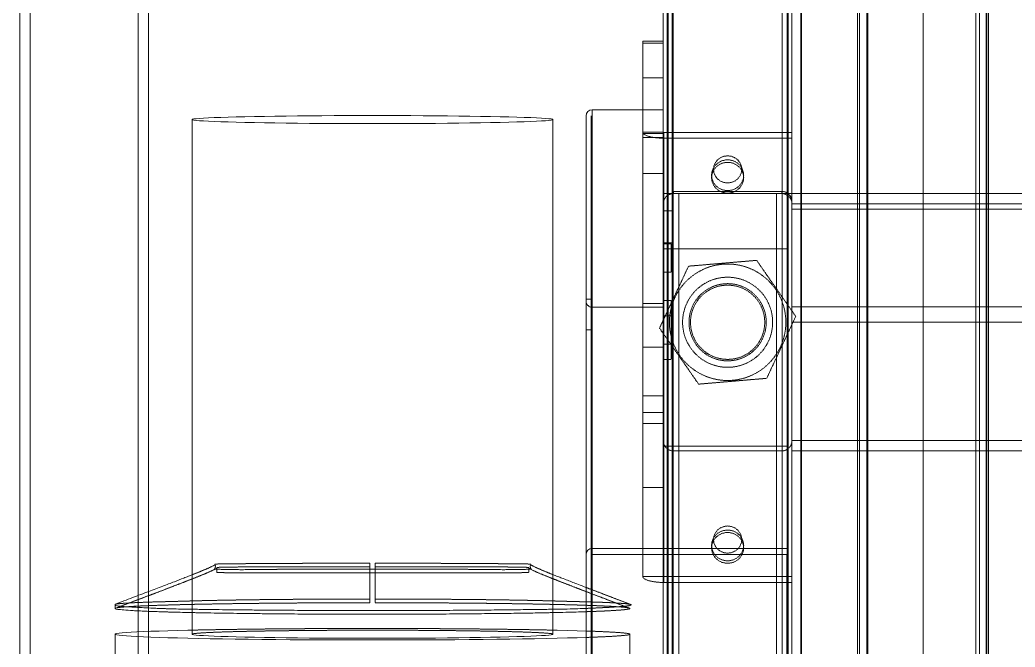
# Model space of a CAD drawing. Header units: millimetres. Extents: x 5343 to 29633, y -275 to 12336.
# Drawn here: x 20138.6 to 20525.3, y 5006.6 to 5250.3 of the extents above; entities that cross this region are included whole.
import ezdxf

# ---------------------------------------------------------------- set-up
doc = ezdxf.new("R2010")
doc.units = ezdxf.units.MM
doc.linetypes.add('HIDDEN', pattern=[0.375, 0.25, -0.125])

msp = doc.modelspace()

# ---------------------------------------------------------------- linework, layer by layer
at = {"linetype": 'HIDDEN', "lineweight": 0}
for p, q in [((20392, 3943.72), (20392, 6339.69)), ((20392.4, 3942.64), (20392.4, 6337.2)), ((20434.8, 3942.64), (20434.8, 6336.55)), ((20390.1, 3291.13), (20390.1, 5974.26)), ((20390.5, 5974.25), (20390.5, 3268.14)), ((20436.7, 5974.25), (20436.7, 3395.52)), ((20436.7, 3268.14), (20436.7, 5974.25)), ((20436.7, 5974.25), (20436.7, 3395.1)), ((20437.1, 5974.32), (20437.1, 3267.96)), ((20142.6, 2442.27), (20142.6, 5894.27)), ((20184.6, 2484.27), (20184.6, 5852.27)), ((20468.1, 5848.27), (20468.1, 2488.27)), ((20510.1, 5848.27), (20510.1, 2488.27)), ((20464.1, 5568.27), (20464.1, 4982.8)), ((20464.81, 5568.27), (20464.81, 2488.27)), ((20467.64, 5568.27), (20467.64, 2488.27)), ((20489.56, 5568.27), (20489.56, 2488.27)), ((20511.48, 5568.27), (20511.48, 2488.27)), ((20514.1, 5568.27), (20514.1, 4982.8)), ((20514.31, 5568.27), (20514.31, 2488.27)), ((20515.01, 5568.27), (20515.01, 2488.27)), ((20380.6, 5227.73), (20388.6, 5227.73)), ((20360.6, 5213.03), (20360.6, 5044.89)), ((20380.6, 5206.64), (20380.6, 5215.33)), ((20380.6, 5206.64), (20380.6, 5034.05)), ((20388.6, 5206.64), (20380.6, 5206.64)), ((20380.6, 5206.64), (20380.76, 5206.18)), ((20388.6, 5206.08), (20380.6, 5206.08)), ((20380.76, 5206.18), (20381.23, 5205.74)), ((20381.23, 5205.74), (20381.98, 5205.34)), ((20381.98, 5205.34), (20383, 5204.99)), ((20383, 5204.99), (20384.25, 5204.7)), ((20438.6, 5206.58), (20388.8, 5206.58)), ((20388.8, 5206.58), (20388.8, 5204.31)), ((20388.6, 5204.58), (20380.6, 5204.58)), ((20384.25, 5204.7), (20385.66, 5204.48)), ((20385.66, 5204.48), (20387.2, 5204.35)), ((20387.2, 5204.35), (20388.8, 5204.31)), ((20388.8, 5204.31), (20388.8, 5031.72)), ((20438.6, 5204.31), (20388.8, 5204.31)), ((20412.18, 5197.29), (20410.85, 5196.76)), ((20413.6, 5197.47), (20412.18, 5197.29)), ((20415.03, 5197.29), (20413.6, 5197.47)), ((20416.35, 5196.76), (20415.03, 5197.29)), ((20408.07, 5192.71), (20408.92, 5193.9)), ((20408.29, 5193.56), (20408.1, 5192.2)), ((20408.84, 5194.83), (20408.29, 5193.56)), ((20409.71, 5195.93), (20408.84, 5194.83)), ((20408.92, 5193.9), (20410.05, 5194.86)), ((20408.92, 5192.93), (20410.05, 5193.89)), ((20410.85, 5196.76), (20409.71, 5195.93)), ((20410.05, 5194.86), (20411.39, 5195.53)), ((20410.05, 5193.89), (20411.39, 5194.56)), ((20411.39, 5195.53), (20412.85, 5195.87)), ((20411.39, 5194.56), (20412.85, 5194.91)), ((20412.85, 5195.87), (20414.36, 5195.87)), ((20412.85, 5194.91), (20414.36, 5194.91)), ((20414.36, 5195.87), (20415.82, 5195.53)), ((20414.36, 5194.91), (20415.82, 5194.56)), ((20415.82, 5195.53), (20417.15, 5194.86)), ((20415.82, 5194.56), (20417.15, 5193.89)), ((20417.49, 5195.93), (20416.35, 5196.76)), ((20417.15, 5194.86), (20418.28, 5193.9)), ((20417.15, 5193.89), (20418.28, 5192.93)), ((20418.37, 5194.83), (20417.49, 5195.93)), ((20418.28, 5193.9), (20419.14, 5192.71)), ((20418.92, 5193.56), (20418.37, 5194.83)), ((20419.1, 5192.2), (20418.92, 5193.56)), ((20388.6, 5190.57), (20380.6, 5190.57)), ((20407.35, 5189.92), (20407.53, 5191.36)), ((20407.35, 5188.96), (20407.53, 5190.39)), ((20407.53, 5188.49), (20407.35, 5189.92)), ((20407.53, 5191.36), (20408.07, 5192.71)), ((20407.53, 5190.39), (20408.07, 5191.74)), ((20408.07, 5191.74), (20408.92, 5192.93)), ((20408.1, 5192.2), (20408.29, 5190.83)), ((20408.29, 5190.83), (20408.84, 5189.56)), ((20408.84, 5189.56), (20409.71, 5188.47)), ((20417.49, 5188.47), (20418.37, 5189.56)), ((20418.28, 5192.93), (20419.14, 5191.74)), ((20418.37, 5189.56), (20418.92, 5190.83)), ((20418.92, 5190.83), (20419.1, 5192.2)), ((20419.14, 5192.71), (20419.67, 5191.36)), ((20419.14, 5191.74), (20419.67, 5190.39)), ((20419.67, 5191.36), (20419.85, 5189.92)), ((20419.67, 5190.39), (20419.85, 5188.96)), ((20419.85, 5189.92), (20419.67, 5188.49)), ((20407.53, 5187.52), (20407.35, 5188.96)), ((20408.07, 5187.14), (20407.53, 5188.49)), ((20408.07, 5186.17), (20407.53, 5187.52)), ((20408.92, 5185.95), (20408.07, 5187.14)), ((20408.92, 5184.99), (20408.07, 5186.17)), ((20410.05, 5184.99), (20408.92, 5185.95)), ((20409.71, 5188.47), (20410.85, 5187.63)), ((20410.85, 5187.63), (20412.18, 5187.1)), ((20412.18, 5187.1), (20413.6, 5186.92)), ((20413.6, 5186.92), (20415.03, 5187.1)), ((20415.03, 5187.1), (20416.35, 5187.63)), ((20416.35, 5187.63), (20417.49, 5188.47)), ((20418.28, 5185.95), (20417.15, 5184.99)), ((20419.14, 5187.14), (20418.28, 5185.95)), ((20419.14, 5186.17), (20418.28, 5184.99)), ((20419.67, 5188.49), (20419.14, 5187.14)), ((20419.67, 5187.52), (20419.14, 5186.17)), ((20419.85, 5188.96), (20419.67, 5187.52)), ((20392.6, 5182.8), (20388.6, 5182.8)), ((20392.6, 5183.66), (20392.6, 5182.8)), ((20434.6, 5183.66), (20392.6, 5183.66)), ((20434.6, 5182.8), (20392.6, 5182.8)), ((20394.6, 2623.88), (20394.6, 5182.8)), ((20410.05, 5184.03), (20408.92, 5184.99)), ((20411.39, 5184.32), (20410.05, 5184.99)), ((20411.39, 5183.36), (20410.05, 5184.03)), ((20412.85, 5183.98), (20411.39, 5184.32)), ((20412.85, 5183.01), (20411.39, 5183.36)), ((20414.36, 5183.98), (20412.85, 5183.98)), ((20414.36, 5183.01), (20412.85, 5183.01)), ((20415.82, 5184.32), (20414.36, 5183.98)), ((20415.82, 5183.36), (20414.36, 5183.01)), ((20417.15, 5184.99), (20415.82, 5184.32)), ((20417.15, 5184.03), (20415.82, 5183.36)), ((20418.28, 5184.99), (20417.15, 5184.03)), ((20432.6, 2623.88), (20432.6, 5182.8)), ((20434.6, 5183.66), (20434.6, 5182.8)), ((20438.6, 5182.8), (20434.6, 5182.8)), ((21383.7, 5182.8), (20442.1, 5182.8)), ((21385.4, 5178.8), (20438.6, 5178.8)), ((21383.7, 5178.8), (20442.1, 5178.8)), ((20392, 5176.13), (20388.6, 5176.13)), ((21385.4, 5176.8), (20438.6, 5176.8)), ((20388.6, 5163.63), (20392, 5163.63)), ((20391.6, 5163.3), (20388.6, 5163.3)), ((20391.6, 5163.3), (20391.6, 5152.3)), ((20388.6, 5161.37), (20437.1, 5161.37)), ((20388.6, 5152.3), (20391.6, 5152.3)), ((20360.6, 5141.8), (20358.6, 5141.8)), ((20388.6, 5140.15), (20380.6, 5140.15)), ((20391.6, 5141.3), (20388.6, 5141.3)), ((20391.6, 5141.3), (20391.6, 5124.3)), ((20388.6, 5138.63), (20361, 5138.63)), ((20361, 5138.63), (20361, 5044.92)), ((21385.4, 5138.8), (20438.6, 5138.8)), ((20391.6, 5135.3), (20388.6, 5135.3)), ((21385.4, 5132.8), (20438.6, 5132.8)), ((20358.6, 5129.8), (20360.6, 5129.8)), ((20388.6, 5124.3), (20391.6, 5124.3)), ((20391.6, 5124.3), (20391.6, 5118.3)), ((20380.6, 5123.15), (20388.6, 5123.15)), ((20388.6, 5118.3), (20391.6, 5118.3)), ((20388.6, 5104.28), (20380.6, 5104.28)), ((20388.6, 5097.78), (20380.6, 5097.78)), ((20388.6, 5093.5), (20380.6, 5093.5)), ((21385.4, 5086.8), (20438.6, 5086.8)), ((21383.7, 5086.8), (20442.1, 5086.8)), ((20388.6, 5084.66), (20437.1, 5084.66)), ((20392.6, 5082.8), (20434.6, 5082.8)), ((21383.7, 5082.8), (20442.1, 5082.8)), ((20380.6, 5068.64), (20388.6, 5068.64)), ((20408.84, 5051.01), (20408.29, 5049.74)), ((20409.71, 5052.1), (20408.84, 5051.01)), ((20408.92, 5050.08), (20410.05, 5051.03)), ((20410.85, 5052.94), (20409.71, 5052.1)), ((20410.05, 5051.03), (20411.39, 5051.7)), ((20410.05, 5050.07), (20411.39, 5050.74)), ((20412.18, 5053.47), (20410.85, 5052.94)), ((20411.39, 5051.7), (20412.85, 5052.05)), ((20411.39, 5050.74), (20412.85, 5051.09)), ((20413.6, 5053.65), (20412.18, 5053.47)), ((20412.85, 5052.05), (20414.36, 5052.05)), ((20412.85, 5051.09), (20414.36, 5051.09)), ((20415.03, 5053.47), (20413.6, 5053.65)), ((20414.36, 5052.05), (20415.82, 5051.7)), ((20414.36, 5051.09), (20415.82, 5050.74)), ((20416.35, 5052.94), (20415.03, 5053.47)), ((20415.82, 5051.7), (20417.15, 5051.03)), ((20415.82, 5050.74), (20417.15, 5050.07)), ((20417.49, 5052.1), (20416.35, 5052.94)), ((20417.15, 5051.03), (20418.28, 5050.08)), ((20418.37, 5051.01), (20417.49, 5052.1)), ((20418.92, 5049.74), (20418.37, 5051.01)), ((20407.35, 5046.1), (20407.53, 5047.54)), ((20407.35, 5045.14), (20407.53, 5046.57)), ((20407.53, 5047.54), (20408.07, 5048.89)), ((20407.53, 5046.57), (20408.07, 5047.92)), ((20408.07, 5048.89), (20408.92, 5050.08)), ((20408.07, 5047.92), (20408.92, 5049.11)), ((20408.29, 5049.74), (20408.1, 5048.37)), ((20408.1, 5048.37), (20408.29, 5047.01)), ((20408.29, 5047.01), (20408.84, 5045.74)), ((20408.92, 5049.11), (20410.05, 5050.07)), ((20417.15, 5050.07), (20418.28, 5049.11)), ((20418.28, 5050.08), (20419.14, 5048.89)), ((20418.28, 5049.11), (20419.14, 5047.92)), ((20418.37, 5045.74), (20418.92, 5047.01)), ((20419.1, 5048.37), (20418.92, 5049.74)), ((20418.92, 5047.01), (20419.1, 5048.37)), ((20419.14, 5048.89), (20419.67, 5047.54)), ((20419.14, 5047.92), (20419.67, 5046.57)), ((20419.67, 5047.54), (20419.85, 5046.1)), ((20419.67, 5046.57), (20419.85, 5045.14)), ((20388.6, 5044.92), (20437.1, 5044.92)), ((20436.6, 5042.62), (20388.6, 5042.62)), ((20407.53, 5044.67), (20407.35, 5046.1)), ((20407.53, 5043.7), (20407.35, 5045.14)), ((20408.07, 5043.32), (20407.53, 5044.67)), ((20408.07, 5042.35), (20407.53, 5043.7)), ((20408.92, 5042.13), (20408.07, 5043.32)), ((20408.84, 5045.74), (20409.71, 5044.64)), ((20409.71, 5044.64), (20410.85, 5043.81)), ((20410.85, 5043.81), (20412.18, 5043.28)), ((20412.18, 5043.28), (20413.6, 5043.1)), ((20413.6, 5043.1), (20415.03, 5043.28)), ((20415.03, 5043.28), (20416.35, 5043.81)), ((20416.35, 5043.81), (20417.49, 5044.64)), ((20417.49, 5044.64), (20418.37, 5045.74)), ((20419.14, 5043.32), (20418.28, 5042.13)), ((20419.67, 5044.67), (20419.14, 5043.32)), ((20419.67, 5043.7), (20419.14, 5042.35)), ((20419.85, 5046.1), (20419.67, 5044.67)), ((20419.85, 5045.14), (20419.67, 5043.7)), ((20436.6, 4970.52), (20436.6, 5042.62)), ((20274.6, 5032.22), (20274.6, 5039.17)), ((20276.6, 5039.17), (20276.61, 5032.22)), ((20408.92, 5041.16), (20408.07, 5042.35)), ((20410.05, 5041.17), (20408.92, 5042.13)), ((20410.05, 5040.2), (20408.92, 5041.16)), ((20411.39, 5040.5), (20410.05, 5041.17)), ((20411.39, 5039.53), (20410.05, 5040.2)), ((20412.85, 5040.15), (20411.39, 5040.5)), ((20412.85, 5039.19), (20411.39, 5039.53)), ((20414.36, 5040.15), (20412.85, 5040.15)), ((20414.36, 5039.19), (20412.85, 5039.19)), ((20415.82, 5040.5), (20414.36, 5040.15)), ((20415.82, 5039.53), (20414.36, 5039.19)), ((20417.15, 5041.17), (20415.82, 5040.5)), ((20417.15, 5040.2), (20415.82, 5039.53)), ((20418.28, 5042.13), (20417.15, 5041.17)), ((20418.28, 5041.16), (20417.15, 5040.2)), ((20419.14, 5042.35), (20418.28, 5041.16)), ((20274.6, 5023.83), (20274.6, 5037.72)), ((20276.6, 5037.72), (20276.6, 5023.83)), ((20205.52, 5034.56), (20205.52, 5020)), ((20274.6, 5025.28), (20274.6, 5032.22)), ((20276.61, 5032.22), (20276.61, 5025.28)), ((20345.69, 5020), (20345.69, 5034.64)), ((20388.6, 5034.05), (20380.6, 5034.05)), ((20380.76, 5033.59), (20380.6, 5034.05)), ((20381.23, 5033.16), (20380.76, 5033.59)), ((20381.98, 5032.75), (20381.23, 5033.16)), ((20383, 5032.4), (20381.98, 5032.75)), ((20384.25, 5032.11), (20383, 5032.4)), ((20385.66, 5031.9), (20384.25, 5032.11)), ((20387.2, 5031.76), (20385.66, 5031.9)), ((20388.8, 5031.72), (20387.2, 5031.76)), ((20388.8, 5033.99), (20438.6, 5033.99)), ((20388.8, 5031.72), (20438.6, 5031.72)), ((20188.6, 5020.5), (20188.6, 5028.2)), ((20184.6, 5020.67), (20184.6, 5026.68)), ((20184.6, 4996.51), (20184.6, 5012.53)), ((20188.6, 4995), (20188.6, 5012.7)), ((20208.1, 5013.25), (20205.52, 5013.19)), ((20205.7, 5011.71), (20205.52, 5011.6)), ((20206.23, 5011.82), (20205.7, 5011.71)), ((20207.12, 5011.93), (20206.23, 5011.82)), ((20208.36, 5012.04), (20207.12, 5011.93)), ((20212.59, 5013.34), (20208.1, 5013.25)), ((20209.94, 5012.15), (20208.36, 5012.04)), ((20211.85, 5012.25), (20209.94, 5012.15)), ((20214.09, 5012.35), (20211.85, 5012.25)), ((20217.3, 5013.42), (20212.59, 5013.34)), ((20216.65, 5012.45), (20214.09, 5012.35)), ((20219.5, 5012.54), (20216.65, 5012.45)), ((20222.22, 5013.49), (20217.3, 5013.42)), ((20222.64, 5012.63), (20219.5, 5012.54)), ((20227.32, 5013.56), (20222.22, 5013.49)), ((20226.05, 5012.71), (20222.64, 5012.63)), ((20229.71, 5012.78), (20226.05, 5012.71)), ((20232.6, 5013.62), (20227.32, 5013.56)), ((20233.6, 5012.85), (20229.71, 5012.78)), ((20238.02, 5013.67), (20232.6, 5013.62)), ((20237.71, 5012.92), (20233.6, 5012.85)), ((20242.02, 5012.97), (20237.71, 5012.92)), ((20243.58, 5013.72), (20238.02, 5013.67)), ((20246.49, 5013.02), (20242.02, 5012.97)), ((20249.24, 5013.76), (20243.58, 5013.72)), ((20251.11, 5013.07), (20246.49, 5013.02)), ((20255, 5013.79), (20249.24, 5013.76)), ((20255.86, 5013.1), (20251.11, 5013.07)), ((20260.84, 5013.81), (20255, 5013.79)), ((20260.71, 5013.13), (20255.86, 5013.1)), ((20265.63, 5013.15), (20260.71, 5013.13)), ((20266.72, 5013.83), (20260.84, 5013.81)), ((20270.6, 5013.16), (20265.63, 5013.15)), ((20272.64, 5013.83), (20266.72, 5013.83)), ((20275.6, 5013.17), (20270.6, 5013.16)), ((20278.57, 5013.83), (20272.64, 5013.83)), ((20280.6, 5013.16), (20275.6, 5013.17)), ((20284.48, 5013.83), (20278.57, 5013.83)), ((20285.58, 5013.15), (20280.6, 5013.16)), ((20290.37, 5013.81), (20284.48, 5013.83)), ((20290.5, 5013.13), (20285.58, 5013.15)), ((20296.2, 5013.79), (20290.37, 5013.81)), ((20295.35, 5013.1), (20290.5, 5013.13)), ((20300.09, 5013.07), (20295.35, 5013.1)), ((20301.96, 5013.76), (20296.2, 5013.79)), ((20304.72, 5013.02), (20300.09, 5013.07)), ((20307.63, 5013.72), (20301.96, 5013.76)), ((20309.19, 5012.97), (20304.72, 5013.02)), ((20313.19, 5013.67), (20307.63, 5013.72)), ((20313.49, 5012.92), (20309.19, 5012.97)), ((20318.61, 5013.62), (20313.19, 5013.67)), ((20317.6, 5012.85), (20313.49, 5012.92)), ((20321.5, 5012.78), (20317.6, 5012.85)), ((20323.88, 5013.56), (20318.61, 5013.62)), ((20325.16, 5012.71), (20321.5, 5012.78)), ((20328.99, 5013.49), (20323.88, 5013.56)), ((20328.57, 5012.63), (20325.16, 5012.71)), ((20331.71, 5012.54), (20328.57, 5012.63)), ((20333.9, 5013.42), (20328.99, 5013.49)), ((20334.56, 5012.45), (20331.71, 5012.54)), ((20338.61, 5013.34), (20333.9, 5013.42)), ((20337.11, 5012.35), (20334.56, 5012.45)), ((20339.35, 5012.25), (20337.11, 5012.35)), ((20343.1, 5013.25), (20338.61, 5013.34)), ((20341.27, 5012.15), (20339.35, 5012.25)), ((20342.85, 5012.04), (20341.27, 5012.15)), ((20344.08, 5011.93), (20342.85, 5012.04)), ((20345.69, 5013.19), (20343.1, 5013.25)), ((20344.97, 5011.82), (20344.08, 5011.93)), ((20345.51, 5011.71), (20344.97, 5011.82)), ((20345.69, 5011.6), (20345.51, 5011.71)), ((20361.71, 5012.74), (20358.6, 5012.85)), ((20364.57, 5012.62), (20361.71, 5012.74)), ((20367.12, 5012.5), (20364.57, 5012.62)), ((20369.34, 5012.38), (20367.12, 5012.5)), ((20371.24, 5012.25), (20369.34, 5012.38)), ((20372.8, 5012.13), (20371.24, 5012.25)), ((20374.03, 5012), (20372.8, 5012.13)), ((20374.9, 5011.86), (20374.03, 5012)), ((20375.43, 5011.73), (20374.9, 5011.86)), ((20375.6, 5011.6), (20375.43, 5011.73)), ((20358.6, 5010.35), (20361.71, 5010.46)), ((20361.71, 5010.46), (20364.57, 5010.58)), ((20364.57, 5010.58), (20367.12, 5010.7)), ((20367.12, 5010.7), (20369.34, 5010.82)), ((20369.34, 5010.82), (20371.24, 5010.95)), ((20371.24, 5010.95), (20372.8, 5011.08)), ((20372.8, 5011.08), (20374.03, 5011.2)), ((20374.03, 5011.2), (20374.9, 5011.34)), ((20374.9, 5011.34), (20375.43, 5011.47)), ((20375.43, 5011.47), (20375.6, 5011.6)), ((20375.6, 5001.6), (20375.6, 5011.6))]:
    msp.add_line(p, q, dxfattribs=at)
at = {"linetype": 'Continuous', "lineweight": 0}
for p, q in [((20442.26, 6295.44), (20442.26, 2052.83)), ((20442.1, 6132.8), (20442.1, 3949.95)), ((20361, 5215.33), (20388.6, 5215.33)), ((20358.6, 5043.3), (20358.6, 5042.62)), ((20358.6, 4971.2), (20358.6, 5042.62)), ((20360.6, 5044.89), (20360.6, 5043.3)), ((20360.6, 4971.2), (20360.6, 5043.3)), ((20361, 5044.92), (20388.6, 5044.92)), ((20361, 4970.52), (20361, 5042.62)), ((20388.6, 5042.62), (20361, 5042.62)), ((20175.6, 5021.6), (20175.88, 5021.72))]:
    msp.add_line(p, q, dxfattribs=at)
at = {"linetype": 'Continuous', "lineweight": 15}
for p, q in [((20388.6, 3268.64), (20388.6, 5974.79)), ((20438.6, 5975.12), (20438.6, 3267.96)), ((20390.5, 5974.25), (20390.5, 3267.72)), ((20436.7, 3267.72), (20436.7, 5974.25)), ((20138.6, 2438.27), (20138.6, 5898.27)), ((20142.6, 2442.27), (20142.6, 5894.27)), ((20184.6, 5026.68), (20184.6, 5852.27)), ((20188.6, 5028.2), (20188.6, 5848.27)), ((20388.6, 5242.05), (20380.6, 5242.05)), ((20380.6, 5241.23), (20380.6, 5242.05)), ((20380.6, 5215.33), (20380.6, 5241.23)), ((20388.6, 5241.23), (20380.6, 5241.23)), ((20229.71, 5212.73), (20226.05, 5212.66)), ((20233.6, 5212.8), (20229.71, 5212.73)), ((20237.71, 5212.87), (20233.6, 5212.8)), ((20242.02, 5212.92), (20237.71, 5212.87)), ((20246.49, 5212.97), (20242.02, 5212.92)), ((20251.11, 5213.02), (20246.49, 5212.97)), ((20255.86, 5213.05), (20251.11, 5213.02)), ((20260.71, 5213.08), (20255.86, 5213.05)), ((20265.63, 5213.1), (20260.71, 5213.08)), ((20270.6, 5213.11), (20265.63, 5213.1)), ((20275.6, 5213.12), (20270.6, 5213.11)), ((20280.6, 5213.11), (20275.6, 5213.12)), ((20285.58, 5213.1), (20280.6, 5213.11)), ((20290.5, 5213.08), (20285.58, 5213.1)), ((20295.35, 5213.05), (20290.5, 5213.08)), ((20300.09, 5213.02), (20295.35, 5213.05)), ((20304.72, 5212.97), (20300.09, 5213.02)), ((20309.19, 5212.92), (20304.72, 5212.97)), ((20313.49, 5212.87), (20309.19, 5212.92)), ((20317.6, 5212.8), (20313.49, 5212.87)), ((20321.5, 5212.73), (20317.6, 5212.8)), ((20325.16, 5212.66), (20321.5, 5212.73)), ((20358.6, 5213.03), (20358.6, 5043.3)), ((20361, 5215.33), (20361, 5044.92)), ((20205.7, 5211.66), (20205.52, 5211.55)), ((20205.52, 5211.55), (20205.52, 5034.56)), ((20205.52, 5211.55), (20205.7, 5211.44)), ((20206.23, 5211.77), (20205.7, 5211.66)), ((20205.7, 5211.44), (20206.23, 5211.33)), ((20207.12, 5211.88), (20206.23, 5211.77)), ((20206.23, 5211.33), (20207.12, 5211.22)), ((20208.36, 5211.99), (20207.12, 5211.88)), ((20207.12, 5211.22), (20208.36, 5211.11)), ((20209.94, 5212.1), (20208.36, 5211.99)), ((20208.36, 5211.11), (20209.94, 5211)), ((20211.85, 5212.2), (20209.94, 5212.1)), ((20209.94, 5211), (20211.85, 5210.9)), ((20214.09, 5212.3), (20211.85, 5212.2)), ((20211.85, 5210.9), (20214.09, 5210.8)), ((20216.65, 5212.4), (20214.09, 5212.3)), ((20214.09, 5210.8), (20216.65, 5210.7)), ((20219.5, 5212.49), (20216.65, 5212.4)), ((20216.65, 5210.7), (20219.5, 5210.61)), ((20222.64, 5212.58), (20219.5, 5212.49)), ((20219.5, 5210.61), (20222.64, 5210.52)), ((20226.05, 5212.66), (20222.64, 5212.58)), ((20222.64, 5210.52), (20226.05, 5210.44)), ((20226.05, 5210.44), (20229.71, 5210.37)), ((20229.71, 5210.37), (20233.6, 5210.3)), ((20233.6, 5210.3), (20237.71, 5210.23)), ((20237.71, 5210.23), (20242.02, 5210.18)), ((20242.02, 5210.18), (20246.49, 5210.13)), ((20246.49, 5210.13), (20251.11, 5210.08)), ((20251.11, 5210.08), (20255.86, 5210.05)), ((20255.86, 5210.05), (20260.71, 5210.02)), ((20260.71, 5210.02), (20265.63, 5210)), ((20265.63, 5210), (20270.6, 5209.99)), ((20270.6, 5209.99), (20275.6, 5209.98)), ((20275.6, 5209.98), (20280.6, 5209.99)), ((20280.6, 5209.99), (20285.58, 5210)), ((20285.58, 5210), (20290.5, 5210.02)), ((20290.5, 5210.02), (20295.35, 5210.05)), ((20295.35, 5210.05), (20300.09, 5210.08)), ((20300.09, 5210.08), (20304.72, 5210.13)), ((20304.72, 5210.13), (20309.19, 5210.18)), ((20309.19, 5210.18), (20313.49, 5210.23)), ((20313.49, 5210.23), (20317.6, 5210.3)), ((20317.6, 5210.3), (20321.5, 5210.37)), ((20321.5, 5210.37), (20325.16, 5210.44)), ((20328.57, 5212.58), (20325.16, 5212.66)), ((20325.16, 5210.44), (20328.57, 5210.52)), ((20331.71, 5212.49), (20328.57, 5212.58)), ((20328.57, 5210.52), (20331.71, 5210.61)), ((20334.56, 5212.4), (20331.71, 5212.49)), ((20331.71, 5210.61), (20334.56, 5210.7)), ((20337.11, 5212.3), (20334.56, 5212.4)), ((20334.56, 5210.7), (20337.11, 5210.8)), ((20339.35, 5212.2), (20337.11, 5212.3)), ((20337.11, 5210.8), (20339.35, 5210.9)), ((20341.27, 5212.1), (20339.35, 5212.2)), ((20339.35, 5210.9), (20341.27, 5211)), ((20342.85, 5211.99), (20341.27, 5212.1)), ((20341.27, 5211), (20342.85, 5211.11)), ((20344.08, 5211.88), (20342.85, 5211.99)), ((20342.85, 5211.11), (20344.08, 5211.22)), ((20344.97, 5211.77), (20344.08, 5211.88)), ((20344.08, 5211.22), (20344.97, 5211.33)), ((20345.51, 5211.66), (20344.97, 5211.77)), ((20344.97, 5211.33), (20345.51, 5211.44)), ((20345.69, 5211.55), (20345.51, 5211.66)), ((20345.51, 5211.44), (20345.69, 5211.55)), ((20345.69, 5034.64), (20345.69, 5211.55)), ((20442.1, 5182.8), (20438.6, 5182.8)), ((20442.1, 5178.8), (20438.6, 5178.8)), ((20442.1, 5086.8), (20438.6, 5086.8)), ((20442.1, 5082.8), (20438.6, 5082.8)), ((20361, 5044.92), (20361, 5042.62)), ((20177.76, 5022.48), (20175.75, 5021.72)), ((20184.6, 5012.53), (20184.6, 5020.67)), ((20188.6, 5012.7), (20188.6, 5020.5)), ((20205.52, 5020), (20205.52, 5011.6)), ((20345.69, 5011.6), (20345.69, 5020)), ((20175.78, 5011.73), (20175.6, 5011.6)), ((20176.3, 5011.86), (20175.78, 5011.73)), ((20177.18, 5012), (20176.3, 5011.86)), ((20178.4, 5012.13), (20177.18, 5012)), ((20179.96, 5012.25), (20178.4, 5012.13)), ((20181.86, 5012.38), (20179.96, 5012.25)), ((20184.09, 5012.5), (20181.86, 5012.38)), ((20186.64, 5012.62), (20184.09, 5012.5)), ((20189.5, 5012.74), (20186.64, 5012.62)), ((20192.66, 5012.85), (20189.5, 5012.74)), ((20196.12, 5012.96), (20192.66, 5012.85)), ((20199.85, 5013.06), (20196.12, 5012.96)), ((20203.85, 5013.16), (20199.85, 5013.06)), ((20205.52, 5013.19), (20203.85, 5013.16)), ((20347.35, 5013.16), (20345.69, 5013.19)), ((20351.35, 5013.06), (20347.35, 5013.16)), ((20355.09, 5012.96), (20351.35, 5013.06)), ((20358.54, 5012.85), (20355.09, 5012.96)), ((20358.6, 5012.85), (20358.54, 5012.85)), ((20175.6, 5011.6), (20175.6, 5001.6)), ((20175.6, 5011.6), (20175.78, 5011.47)), ((20175.78, 5011.47), (20176.3, 5011.34)), ((20176.3, 5011.34), (20177.18, 5011.2)), ((20177.18, 5011.2), (20178.4, 5011.08)), ((20178.4, 5011.08), (20179.96, 5010.95)), ((20179.96, 5010.95), (20181.86, 5010.82)), ((20181.86, 5010.82), (20184.09, 5010.7)), ((20184.09, 5010.7), (20186.64, 5010.58)), ((20186.64, 5010.58), (20189.5, 5010.46)), ((20189.5, 5010.46), (20192.66, 5010.35)), ((20192.66, 5010.35), (20196.12, 5010.24)), ((20196.12, 5010.24), (20199.85, 5010.14)), ((20199.85, 5010.14), (20203.85, 5010.04)), ((20203.85, 5010.04), (20208.1, 5009.95)), ((20205.52, 5011.6), (20205.7, 5011.49)), ((20205.7, 5011.49), (20206.23, 5011.38)), ((20206.23, 5011.38), (20207.12, 5011.27)), ((20207.12, 5011.27), (20208.36, 5011.16)), ((20208.1, 5009.95), (20212.59, 5009.86)), ((20208.36, 5011.16), (20209.94, 5011.05)), ((20209.94, 5011.05), (20211.85, 5010.95)), ((20211.85, 5010.95), (20214.09, 5010.85)), ((20212.59, 5009.86), (20217.3, 5009.78)), ((20214.09, 5010.85), (20216.65, 5010.75)), ((20216.65, 5010.75), (20219.5, 5010.66)), ((20217.3, 5009.78), (20222.22, 5009.71)), ((20219.5, 5010.66), (20222.64, 5010.57)), ((20222.22, 5009.71), (20227.32, 5009.64)), ((20222.64, 5010.57), (20226.05, 5010.49)), ((20226.05, 5010.49), (20229.71, 5010.42)), ((20227.32, 5009.64), (20232.6, 5009.58)), ((20229.71, 5010.42), (20233.6, 5010.35)), ((20232.6, 5009.58), (20238.02, 5009.53)), ((20233.6, 5010.35), (20237.71, 5010.28)), ((20237.71, 5010.28), (20242.02, 5010.23)), ((20238.02, 5009.53), (20243.58, 5009.48)), ((20242.02, 5010.23), (20246.49, 5010.18)), ((20243.58, 5009.48), (20249.24, 5009.44)), ((20246.49, 5010.18), (20251.11, 5010.13)), ((20249.24, 5009.44), (20255, 5009.41)), ((20251.11, 5010.13), (20255.86, 5010.1)), ((20255, 5009.41), (20260.84, 5009.39)), ((20255.86, 5010.1), (20260.71, 5010.07)), ((20260.71, 5010.07), (20265.63, 5010.05)), ((20260.84, 5009.39), (20266.72, 5009.37)), ((20265.63, 5010.05), (20270.6, 5010.04)), ((20266.72, 5009.37), (20272.64, 5009.37)), ((20270.6, 5010.04), (20275.6, 5010.03)), ((20272.64, 5009.37), (20278.57, 5009.37)), ((20275.6, 5010.03), (20280.6, 5010.04)), ((20278.57, 5009.37), (20284.48, 5009.37)), ((20280.6, 5010.04), (20285.58, 5010.05)), ((20284.48, 5009.37), (20290.37, 5009.39)), ((20285.58, 5010.05), (20290.5, 5010.07)), ((20290.37, 5009.39), (20296.2, 5009.41)), ((20290.5, 5010.07), (20295.35, 5010.1)), ((20295.35, 5010.1), (20300.09, 5010.13)), ((20296.2, 5009.41), (20301.96, 5009.44)), ((20300.09, 5010.13), (20304.72, 5010.18)), ((20301.96, 5009.44), (20307.63, 5009.48)), ((20304.72, 5010.18), (20309.19, 5010.23)), ((20307.63, 5009.48), (20313.19, 5009.53)), ((20309.19, 5010.23), (20313.49, 5010.28)), ((20313.19, 5009.53), (20318.61, 5009.58)), ((20313.49, 5010.28), (20317.6, 5010.35)), ((20317.6, 5010.35), (20321.5, 5010.42)), ((20318.61, 5009.58), (20323.88, 5009.64)), ((20321.5, 5010.42), (20325.16, 5010.49)), ((20323.88, 5009.64), (20328.99, 5009.71)), ((20325.16, 5010.49), (20328.57, 5010.57)), ((20328.57, 5010.57), (20331.71, 5010.66)), ((20328.99, 5009.71), (20333.9, 5009.78)), ((20331.71, 5010.66), (20334.56, 5010.75)), ((20333.9, 5009.78), (20338.61, 5009.86)), ((20334.56, 5010.75), (20337.11, 5010.85)), ((20337.11, 5010.85), (20339.35, 5010.95)), ((20338.61, 5009.86), (20343.1, 5009.95)), ((20339.35, 5010.95), (20341.27, 5011.05)), ((20341.27, 5011.05), (20342.85, 5011.16)), ((20342.85, 5011.16), (20344.08, 5011.27)), ((20343.1, 5009.95), (20347.35, 5010.04)), ((20344.08, 5011.27), (20344.97, 5011.38)), ((20344.97, 5011.38), (20345.51, 5011.49)), ((20345.51, 5011.49), (20345.69, 5011.6)), ((20347.35, 5010.04), (20351.35, 5010.14)), ((20351.35, 5010.14), (20355.09, 5010.24)), ((20355.09, 5010.24), (20358.54, 5010.35)), ((20358.54, 5010.35), (20358.6, 5010.35))]:
    msp.add_line(p, q, dxfattribs=at)
at = {"linetype": 'HIDDEN', "lineweight": 0}
for radius in [22.63, 17.5, 15, 14.42]:
    msp.add_circle((20413.6, 5132.8), radius, dxfattribs=at)
at = {"linetype": 'Continuous', "lineweight": 0}
for centre in [(20360.95, 5212.98), (20360.95, 5042.57)]:
    msp.add_arc(centre, 2.35, 88.821, 178.7703, dxfattribs=at)
at = {"linetype": 'HIDDEN', "lineweight": 0}
for centre, radius, start, end in [((20392.6, 5178.8), 4, 90, 180), ((20434.6, 5179.66), 4, 0, 90), ((20434.6, 5178.8), 4, 0, 90), ((20360.95, 5140.98), 2.35, 181.2297, 271.179), ((20392.6, 5086.8), 4, 180, 270), ((20434.6, 5086.8), 4, 270, 0)]:
    msp.add_arc(centre, radius, start, end, dxfattribs=at)
for points, knots in [([(20424.87, 5156.85), (20422.71, 5156.67), (20420.53, 5156.48), (20416.13, 5156.11), (20413.91, 5155.91), (20411.1, 5155.67), (20410.54, 5155.63), (20409.41, 5155.53), (20408.85, 5155.48), (20407.17, 5155.34), (20406.06, 5155.24), (20402.75, 5154.96), (20400.57, 5154.77), (20398.41, 5154.59)], [0, 0, 0, 0, 0.25, 0.25, 0.5, 0.5, 0.5625, 0.5625, 0.625, 0.625, 0.75, 0.75, 1, 1, 1, 1]), ([(20440.06, 5135.07), (20438.82, 5136.85), (20437.57, 5138.64), (20435.05, 5142.26), (20433.77, 5144.09), (20432.16, 5146.41), (20431.83, 5146.87), (20431.19, 5147.8), (20430.86, 5148.26), (20429.9, 5149.64), (20429.26, 5150.55), (20427.36, 5153.28), (20426.11, 5155.07), (20424.87, 5156.85)], [0, 0, 0, 0, 0.25, 0.25, 0.5, 0.5, 0.5625, 0.5625, 0.625, 0.625, 0.75, 0.75, 1, 1, 1, 1]), ([(20387.14, 5130.53), (20387.6, 5131.51), (20388.06, 5132.5), (20389, 5134.5), (20389.47, 5135.5), (20390.88, 5138.51), (20391.82, 5140.53), (20393.25, 5143.58), (20393.73, 5144.6), (20394.69, 5146.64), (20395.16, 5147.66), (20396.57, 5150.67), (20397.5, 5152.64), (20398.41, 5154.59)], [0, 0, 0, 0, 0.125, 0.125, 0.25, 0.25, 0.5, 0.5, 0.625, 0.625, 0.75, 0.75, 1, 1, 1, 1]), ([(20428.8, 5111.02), (20429.26, 5112), (20429.72, 5112.99), (20430.65, 5114.98), (20431.12, 5115.99), (20432.53, 5119), (20433.48, 5121.02), (20434.91, 5124.07), (20435.39, 5125.09), (20436.34, 5127.13), (20436.82, 5128.15), (20438.23, 5131.16), (20439.15, 5133.13), (20440.06, 5135.07)], [0, 0, 0, 0, 0.125, 0.125, 0.25, 0.25, 0.5, 0.5, 0.625, 0.625, 0.75, 0.75, 1, 1, 1, 1]), ([(20387.14, 5130.53), (20388.38, 5128.76), (20389.63, 5126.97), (20392.16, 5123.35), (20393.43, 5121.52), (20395.05, 5119.2), (20395.37, 5118.74), (20396.02, 5117.81), (20396.34, 5117.35), (20397.3, 5115.97), (20397.94, 5115.05), (20399.84, 5112.33), (20401.09, 5110.53), (20402.34, 5108.75)], [0, 0, 0, 0, 0.25, 0.25, 0.5, 0.5, 0.5625, 0.5625, 0.625, 0.625, 0.75, 0.75, 1, 1, 1, 1]), ([(20402.34, 5108.75), (20404.5, 5108.94), (20406.67, 5109.13), (20411.07, 5109.5), (20413.29, 5109.69), (20416.1, 5109.93), (20416.67, 5109.98), (20417.8, 5110.08), (20418.36, 5110.13), (20420.03, 5110.27), (20421.14, 5110.37), (20424.45, 5110.65), (20426.64, 5110.84), (20428.8, 5111.02)], [0, 0, 0, 0, 0.25, 0.25, 0.5, 0.5, 0.5625, 0.5625, 0.625, 0.625, 0.75, 0.75, 1, 1, 1, 1]), ([(20274.6, 5039.17), (20264.24, 5039.16), (20252.72, 5039.16), (20240.02, 5039.12), (20236.5, 5039.1), (20232.98, 5039.08), (20229.48, 5039.05), (20226.56, 5039.01), (20224.41, 5039), (20222.64, 5039.01), (20220.74, 5039.01), (20218.65, 5038.99), (20216.86, 5038.95), (20215.48, 5038.89), (20214.78, 5038.84), (20214.46, 5038.8), (20214.33, 5038.77), (20214.24, 5038.74), (20214.24, 5038.72), (20214.28, 5038.71), (20214.35, 5038.67), (20214.41, 5038.6), (20214.46, 5038.51), (20214.55, 5038.31), (20214.58, 5037.94), (20214.52, 5037.53), (20214.42, 5037.26), (20214.38, 5037.17), (20214.37, 5037.14)], [0, 0, 0, 0, 0.220535, 0.245429, 0.270369, 0.295359, 0.320406, 0.344889, 0.357682, 0.36602, 0.382849, 0.399931, 0.417127, 0.434256, 0.451187, 0.456766, 0.462303, 0.468188, 0.472105, 0.478877, 0.510175, 0.545306, 0.58097, 0.616565, 0.778808, 0.94119, 0.981954, 1, 1, 1, 1]), ([(20337.09, 5037.15), (20337.09, 5037.17), (20337.04, 5037.28), (20336.95, 5037.51), (20336.88, 5037.92), (20336.91, 5038.32), (20337.04, 5038.6), (20337.14, 5038.68), (20337.2, 5038.71), (20337.23, 5038.72), (20337.22, 5038.74), (20337.14, 5038.77), (20337.01, 5038.8), (20336.69, 5038.84), (20335.98, 5038.89), (20334.6, 5038.94), (20332.82, 5038.98), (20330.73, 5039.01), (20328.88, 5039.01), (20327.4, 5039), (20325.85, 5038.98), (20323.64, 5039.04), (20320.83, 5039.06), (20317.88, 5039.08), (20311.31, 5039.12), (20297.56, 5039.16), (20284.78, 5039.16), (20276.6, 5039.17)], [0, 0, 0, 0, 0.012351, 0.074259, 0.184412, 0.380907, 0.462444, 0.501542, 0.51874, 0.525519, 0.52944, 0.535332, 0.540876, 0.546461, 0.563416, 0.580569, 0.597791, 0.614899, 0.631755, 0.638707, 0.646909, 0.66483, 0.685817, 0.706761, 0.727667, 0.825797, 1, 1, 1, 1]), ([(20215.09, 5037.18), (20214.13, 5036.72), (20212.4, 5035.89), (20210.06, 5034.9), (20208.45, 5034.24), (20207.25, 5033.76), (20206.04, 5033.29), (20204.54, 5032.7), (20202.23, 5031.79), (20198.9, 5030.51), (20194.36, 5028.77), (20188.93, 5026.71), (20183.28, 5024.58), (20179.48, 5023.13), (20177.76, 5022.48)], [0, 0, 0, 0, 0.1023133, 0.1842111, 0.2399758, 0.2676365, 0.3000201, 0.3391436, 0.3855606, 0.4759083, 0.5869451, 0.7193293, 0.873424, 1, 1, 1, 1]), ([(20214.45, 5038.53), (20213.51, 5038.08), (20211.8, 5037.26), (20209.47, 5036.28), (20207.88, 5035.63), (20206.68, 5035.15), (20205.96, 5034.86), (20205.53, 5034.7), (20205.52, 5034.69)], [0, 0, 0, 0, 0.338521, 0.610678, 0.796384, 0.888567, 0.996516, 1, 1, 1, 1]), ([(20276.6, 5037.72), (20280.72, 5037.72), (20288.97, 5037.72), (20301.36, 5037.72), (20312.98, 5037.72), (20321.33, 5037.72), (20325.53, 5037.72), (20326.62, 5037.72), (20327.89, 5037.72), (20330.45, 5037.71), (20333.64, 5037.66), (20335.74, 5037.59), (20336.32, 5037.53), (20336.37, 5037.5), (20336.37, 5037.42), (20336.37, 5037.27), (20336.37, 5037.04), (20336.37, 5036.81), (20336.37, 5036.59), (20336.37, 5036.36), (20336.37, 5036.13), (20336.37, 5035.9), (20336.37, 5035.75), (20336.37, 5035.67), (20336.32, 5035.64), (20335.74, 5035.58), (20333.63, 5035.51), (20330.43, 5035.47), (20327.88, 5035.45), (20326.62, 5035.45), (20322.12, 5035.45), (20313.64, 5035.45), (20300.98, 5035.45), (20288.35, 5035.45), (20275.73, 5035.45), (20263.11, 5035.45), (20250.48, 5035.45), (20237.82, 5035.45), (20229.34, 5035.45), (20224.84, 5035.45), (20223.58, 5035.45), (20221.03, 5035.47), (20217.83, 5035.51), (20215.73, 5035.58), (20215.14, 5035.64), (20215.09, 5035.67), (20215.09, 5035.75), (20215.09, 5035.9), (20215.09, 5036.13), (20215.09, 5036.36), (20215.09, 5036.59), (20215.09, 5036.81), (20215.09, 5037.04), (20215.09, 5037.27), (20215.09, 5037.42), (20215.09, 5037.5), (20215.14, 5037.53), (20215.72, 5037.59), (20217.82, 5037.66), (20221.01, 5037.71), (20223.58, 5037.72), (20224.84, 5037.72), (20225.93, 5037.72), (20230.1, 5037.72), (20238.41, 5037.72), (20249.97, 5037.72), (20262.3, 5037.72), (20270.5, 5037.72), (20274.6, 5037.72)], [0, 0, 0, 0, 0.027778, 0.055556, 0.083333, 0.105556, 0.111111, 0.111111, 0.116667, 0.138889, 0.166667, 0.194444, 0.216667, 0.222222, 0.222222, 0.236111, 0.25, 0.263889, 0.277778, 0.291667, 0.305556, 0.319444, 0.333333, 0.333333, 0.338889, 0.361111, 0.388889, 0.416667, 0.438889, 0.444444, 0.444444, 0.458333, 0.472222, 0.486111, 0.5, 0.513889, 0.527778, 0.541667, 0.555556, 0.555556, 0.561111, 0.583333, 0.611111, 0.638889, 0.661111, 0.666667, 0.666667, 0.680556, 0.694444, 0.708333, 0.722222, 0.736111, 0.75, 0.763889, 0.777778, 0.777778, 0.783333, 0.805556, 0.833333, 0.861111, 0.883333, 0.888889, 0.888889, 0.894444, 0.916667, 0.944444, 0.972222, 1, 1, 1, 1]), ([(20228.61, 5036.72), (20230.11, 5036.74), (20233.97, 5036.79), (20240.2, 5036.82), (20247.31, 5036.85), (20254.43, 5036.86), (20261.53, 5036.87), (20268.63, 5036.87), (20282.84, 5036.88), (20297.05, 5036.87), (20311.26, 5036.82), (20317.11, 5036.79), (20320.92, 5036.75), (20322.37, 5036.73), (20322.7, 5036.73)], [0, 0, 0, 0, 0.047722, 0.123032, 0.198765, 0.274375, 0.349895, 0.425354, 0.500784, 0.802801, 0.878534, 0.953844, 0.98933, 1, 1, 1, 1]), ([(20375.46, 5021.72), (20372.77, 5022.75), (20367.8, 5024.65), (20360.99, 5027.25), (20355.44, 5029.38), (20351.46, 5030.92), (20348.77, 5031.96), (20346.84, 5032.71), (20344.86, 5033.49), (20342.36, 5034.49), (20339.42, 5035.71), (20337.42, 5036.67), (20336.37, 5037.18)], [0, 0, 0, 0, 0.181623, 0.335385, 0.461541, 0.560874, 0.613089, 0.656821, 0.715494, 0.794909, 0.891483, 1, 1, 1, 1]), ([(20345.69, 5034.78), (20345.67, 5034.78), (20344.78, 5035.14), (20342.96, 5035.87), (20340.02, 5037.09), (20338.05, 5038.03), (20337.01, 5038.53)], [0, 0, 0, 0, 0.003876, 0.282891, 0.621387, 1, 1, 1, 1]), ([(20376, 5023.12), (20373.31, 5024.15), (20368.34, 5026.05), (20362.53, 5028.27), (20359.44, 5029.45), (20358.6, 5029.78)], [0, 0, 0, 0, 0.462004, 0.853071, 1, 1, 1, 1]), ([(20274.6, 5025.28), (20267.08, 5025.28), (20259.58, 5025.25), (20248.63, 5025.19), (20245.03, 5025.16), (20237.97, 5025.1), (20234.52, 5025.06), (20227.81, 5024.98), (20224.54, 5024.93), (20218.25, 5024.83), (20215.22, 5024.77), (20211.59, 5024.69), (20210.87, 5024.67), (20209.46, 5024.64), (20208.74, 5024.62), (20208, 5024.6), (20207.87, 5024.6), (20207.61, 5024.59), (20207.48, 5024.59), (20207.16, 5024.58), (20206.99, 5024.57), (20206.71, 5024.56), (20206.59, 5024.56), (20206.38, 5024.56), (20206.28, 5024.55), (20205.37, 5024.53), (20204.6, 5024.51), (20202.33, 5024.44), (20200.9, 5024.4), (20198.15, 5024.33), (20196.83, 5024.29), (20195.21, 5024.25), (20194.72, 5024.24), (20194.16, 5024.23), (20193.92, 5024.22), (20193.76, 5024.22), (20193.69, 5024.22), (20193.48, 5024.21), (20193.35, 5024.21), (20193.05, 5024.2), (20192.94, 5024.2), (20192.73, 5024.19), (20192.66, 5024.19), (20192.5, 5024.19), (20192.42, 5024.19), (20191.66, 5024.17), (20190.95, 5024.15), (20188.8, 5024.08), (20187.31, 5024.03), (20185.25, 5023.95), (20184.58, 5023.92), (20183.33, 5023.87), (20182.73, 5023.84), (20181.03, 5023.75), (20180.03, 5023.69), (20177.43, 5023.5), (20176.24, 5023.37), (20175.6, 5023.23)], [0, 0, 0, 0, 0.125, 0.125, 0.1875, 0.1875, 0.25, 0.25, 0.3125, 0.3125, 0.375, 0.375, 0.390625, 0.390625, 0.40625, 0.40625, 0.410156, 0.410156, 0.414062, 0.414062, 0.421875, 0.421875, 0.429687, 0.429687, 0.4375, 0.4375, 0.5, 0.5, 0.625, 0.625, 0.75, 0.75, 0.78125, 0.796875, 0.804688, 0.804688, 0.8125, 0.8125, 0.820313, 0.820313, 0.824219, 0.824219, 0.826172, 0.826172, 0.828125, 0.828125, 0.84375, 0.84375, 0.875, 0.875, 0.890625, 0.890625, 0.90625, 0.90625, 0.9375, 0.9375, 1, 1, 1, 1]), ([(20274.6, 5023.83), (20268.42, 5023.83), (20256.06, 5023.8), (20238.23, 5023.68), (20222.85, 5023.51), (20213.01, 5023.34), (20208.48, 5023.25), (20207.32, 5023.23), (20206, 5023.2), (20203.49, 5023.15), (20200.23, 5023.07), (20197.15, 5022.98), (20195.03, 5022.92), (20193.97, 5022.89), (20190.87, 5022.79), (20185.7, 5022.6), (20179.98, 5022.28), (20177.22, 5022.02), (20176.33, 5021.87), (20176.14, 5021.83)], [0, 0, 0, 0, 0.0277778, 0.0555556, 0.0833333, 0.1055556, 0.1111111, 0.1111111, 0.1166667, 0.1388889, 0.1666667, 0.1944444, 0.2166667, 0.2222222, 0.2222222, 0.2361111, 0.25, 0.2638889, 0.2687012, 0.2687012, 0.2687012, 0.2687012]), ([(20276.6, 5023.83), (20280.1, 5023.83), (20287.09, 5023.82), (20297.44, 5023.78), (20307.54, 5023.72), (20315.65, 5023.65), (20321.9, 5023.58), (20326.45, 5023.52), (20330.85, 5023.46), (20335.1, 5023.39), (20339.14, 5023.32), (20342.12, 5023.27), (20343.95, 5023.23), (20344.74, 5023.21), (20345.31, 5023.2), (20346.2, 5023.18), (20347.41, 5023.15), (20348.93, 5023.12), (20350.4, 5023.08), (20351.83, 5023.04), (20353.23, 5023.01), (20354.6, 5022.97), (20355.97, 5022.93), (20357.01, 5022.9), (20357.87, 5022.87), (20358.96, 5022.83), (20360.58, 5022.78), (20362.56, 5022.7), (20365.2, 5022.59), (20368.18, 5022.45), (20371.42, 5022.25), (20374, 5022.02), (20375.53, 5021.77), (20375.75, 5021.51), (20374.67, 5021.26), (20372.29, 5021.01), (20369.11, 5020.8), (20365.66, 5020.62), (20363.03, 5020.51), (20360.98, 5020.43), (20359.76, 5020.39), (20358.95, 5020.36), (20358.6, 5020.35)], [0, 0, 0, 0, 0.048737, 0.097441, 0.146075, 0.194605, 0.218828, 0.243011, 0.267151, 0.291243, 0.315283, 0.338623, 0.346131, 0.350136, 0.353663, 0.357162, 0.36753, 0.377757, 0.387902, 0.39802, 0.408167, 0.418396, 0.428768, 0.439644, 0.443237, 0.449689, 0.466222, 0.484566, 0.503988, 0.543595, 0.583298, 0.636328, 0.689433, 0.742569, 0.795689, 0.848749, 0.901702, 0.934999, 0.967747, 0.979897, 0.991322, 1, 1, 1, 1]), ([(20276.61, 5025.28), (20280.12, 5025.27), (20287.14, 5025.27), (20297.54, 5025.22), (20307.69, 5025.15), (20315.85, 5025.07), (20322.14, 5025), (20326.72, 5024.93), (20331.17, 5024.86), (20335.46, 5024.78), (20339.55, 5024.69), (20342.57, 5024.62), (20344.43, 5024.57), (20345.23, 5024.54), (20345.81, 5024.53), (20346.71, 5024.5), (20347.95, 5024.47), (20349.49, 5024.42), (20350.97, 5024.38), (20352.42, 5024.34), (20353.83, 5024.31), (20355.2, 5024.27), (20356.57, 5024.24), (20357.61, 5024.21), (20358.46, 5024.19), (20359.55, 5024.16), (20361.16, 5024.12), (20363.14, 5024.05), (20365.77, 5023.96), (20368.74, 5023.83), (20371.97, 5023.64), (20374.54, 5023.42), (20376.06, 5023.17), (20376.29, 5022.91), (20375.21, 5022.65), (20372.84, 5022.39), (20369.67, 5022.17), (20366.23, 5021.97), (20363.62, 5021.85), (20361.57, 5021.76), (20360.28, 5021.7), (20359.29, 5021.66), (20358.73, 5021.64), (20358.6, 5021.63)], [0, 0, 0, 0, 0.048426, 0.096823, 0.14516, 0.193404, 0.217491, 0.241544, 0.26556, 0.289535, 0.313468, 0.33671, 0.344191, 0.348182, 0.351696, 0.355184, 0.365516, 0.375709, 0.385822, 0.395909, 0.406024, 0.416221, 0.42656, 0.437404, 0.440972, 0.447378, 0.463887, 0.482161, 0.501494, 0.54092, 0.580432, 0.633189, 0.686012, 0.738862, 0.791698, 0.844483, 0.897177, 0.930322, 0.962924, 0.975027, 0.986422, 0.996909, 1, 1, 1, 1])]:
    msp.add_open_spline(points, degree=3, knots=knots, dxfattribs=at)
at = {"linetype": 'Continuous', "lineweight": 0}
for points, knots in [([(20214.37, 5037.14), (20214.36, 5037.12), (20214.33, 5037.07), (20214.29, 5037), (20214.27, 5036.95), (20214.24, 5036.9), (20214.29, 5036.9), (20214.45, 5036.89), (20214.92, 5036.86), (20216.04, 5036.82), (20217.61, 5036.79), (20219.55, 5036.75), (20221.73, 5036.71), (20223.52, 5036.7), (20224.77, 5036.66), (20225.66, 5036.68), (20226.95, 5036.7), (20227.99, 5036.71), (20228.61, 5036.72)], [0, 0, 0, 0, 0.109798, 0.171211, 0.227723, 0.265849, 0.291759, 0.312934, 0.398748, 0.486174, 0.574362, 0.6624, 0.749503, 0.834805, 0.859931, 0.886239, 0.932045, 1, 1, 1, 1]), ([(20322.7, 5036.73), (20323.37, 5036.72), (20324.47, 5036.7), (20325.8, 5036.68), (20326.69, 5036.67), (20327.94, 5036.7), (20329.73, 5036.71), (20331.91, 5036.75), (20333.86, 5036.78), (20335.43, 5036.82), (20336.55, 5036.86), (20337.02, 5036.88), (20337.18, 5036.9), (20337.24, 5036.9), (20337.2, 5036.95), (20337.17, 5037.01), (20337.13, 5037.08), (20337.11, 5037.12), (20337.1, 5037.15), (20337.09, 5037.15)], [0, 0, 0, 0, 0.071832, 0.116715, 0.14249, 0.167093, 0.250647, 0.335989, 0.422271, 0.508722, 0.594447, 0.678612, 0.699383, 0.724803, 0.770611, 0.836224, 0.907808, 0.983615, 1, 1, 1, 1]), ([(20358.6, 5021.63), (20358.45, 5021.62), (20358.16, 5021.61), (20357.78, 5021.6), (20357.45, 5021.59), (20356.1, 5021.53), (20353.38, 5021.44), (20350.32, 5021.37), (20348.28, 5021.33), (20347.63, 5021.32), (20346.96, 5021.31), (20346.29, 5021.3), (20345.57, 5021.29), (20344.81, 5021.28), (20343.83, 5021.27), (20342.02, 5021.24), (20339.12, 5021.2), (20333.8, 5021.14), (20326.47, 5021.05), (20316.99, 5020.96), (20307.01, 5020.88), (20296.68, 5020.83), (20286.11, 5020.79), (20275.41, 5020.78), (20264.72, 5020.8), (20254.15, 5020.83), (20243.83, 5020.89), (20235.19, 5020.95), (20228.16, 5021.02), (20222.61, 5021.08), (20217.36, 5021.14), (20212.57, 5021.2), (20209.13, 5021.25), (20207.09, 5021.28), (20206.26, 5021.29), (20205.78, 5021.29), (20204.11, 5021.32), (20201.24, 5021.36), (20198.43, 5021.43), (20196.77, 5021.48), (20196.12, 5021.5), (20195.48, 5021.52), (20194.84, 5021.55), (20194.2, 5021.57), (20193.54, 5021.59), (20192.8, 5021.62), (20191.85, 5021.66), (20190.69, 5021.71), (20188.91, 5021.79), (20186.7, 5021.89), (20184.22, 5022.02), (20181.55, 5022.17), (20178.98, 5022.35), (20176.78, 5022.56), (20175.99, 5022.7), (20175.6, 5022.77)], [0, 0, 0, 0, 0.0033489, 0.0061786, 0.0082737, 0.0103554, 0.0346831, 0.0631482, 0.0669176, 0.0707086, 0.0745264, 0.078376, 0.0822622, 0.0867764, 0.0910211, 0.0986109, 0.1169478, 0.1372224, 0.18034, 0.2238544, 0.2674218, 0.3110301, 0.3546665, 0.398317, 0.4419675, 0.4856037, 0.5292118, 0.5727789, 0.5989019, 0.6250035, 0.6509647, 0.6757815, 0.6980424, 0.7056319, 0.7098766, 0.7120357, 0.7136169, 0.7380723, 0.7619667, 0.7662509, 0.7705539, 0.7748811, 0.7792397, 0.7836372, 0.7880809, 0.7933035, 0.7994858, 0.8089076, 0.8191479, 0.841347, 0.8646045, 0.8879723, 0.9252652, 0.9626133, 1, 1, 1, 1]), ([(20175.6, 5021.62), (20175.6, 5021.64), (20175.6, 5021.68), (20175.6, 5022.11), (20175.6, 5022.55), (20175.6, 5022.77)], [0, 0, 0, 0, 0.372696, 0.685512, 1, 1, 1, 1]), ([(20358.6, 5020.35), (20358.53, 5020.35), (20358.18, 5020.34), (20357.69, 5020.32), (20357.17, 5020.3), (20356.84, 5020.29), (20355.49, 5020.25), (20352.77, 5020.17), (20349.75, 5020.1), (20347.73, 5020.05), (20347.09, 5020.04), (20346.44, 5020.02), (20345.78, 5020.01), (20345.07, 5019.99), (20344.32, 5019.97), (20343.35, 5019.95), (20341.57, 5019.92), (20338.71, 5019.86), (20333.45, 5019.77), (20326.19, 5019.67), (20316.78, 5019.56), (20306.86, 5019.47), (20296.59, 5019.41), (20286.06, 5019.37), (20275.41, 5019.36), (20264.76, 5019.37), (20254.25, 5019.41), (20243.98, 5019.47), (20235.39, 5019.55), (20228.41, 5019.63), (20222.91, 5019.7), (20217.71, 5019.77), (20212.97, 5019.85), (20209.58, 5019.92), (20207.57, 5019.96), (20206.74, 5019.98), (20206.27, 5019.99), (20204.63, 5020.02), (20201.81, 5020.09), (20199.02, 5020.16), (20197.37, 5020.21), (20196.73, 5020.22), (20196.08, 5020.24), (20195.44, 5020.26), (20194.81, 5020.28), (20194.14, 5020.3), (20193.41, 5020.32), (20192.44, 5020.36), (20191.28, 5020.39), (20189.5, 5020.46), (20187.28, 5020.55), (20184.79, 5020.66), (20181.8, 5020.81), (20178.81, 5021.02), (20176.49, 5021.27), (20175.67, 5021.46), (20175.62, 5021.57), (20175.6, 5021.59)], [0, 0, 0, 0, 0.00153, 0.007381, 0.010079, 0.012078, 0.014064, 0.037273, 0.064427, 0.068024, 0.071641, 0.075284, 0.078957, 0.082665, 0.08697, 0.091043, 0.098296, 0.115773, 0.135141, 0.176356, 0.217966, 0.259642, 0.301369, 0.343128, 0.384905, 0.426682, 0.468442, 0.510168, 0.551844, 0.576827, 0.601781, 0.626598, 0.650312, 0.671536, 0.678789, 0.682862, 0.684921, 0.686429, 0.709764, 0.732559, 0.736645, 0.74075, 0.744879, 0.749037, 0.753232, 0.757472, 0.762454, 0.768389, 0.777352, 0.787117, 0.808318, 0.830536, 0.852863, 0.897588, 0.942403, 0.98727, 1, 1, 1, 1])]:
    msp.add_open_spline(points, degree=3, knots=knots, dxfattribs=at)
at = {"linetype": 'Continuous', "lineweight": 15}
for points, knots in [([(20205.52, 5034.69), (20205.04, 5034.5), (20203.98, 5034.09), (20201.68, 5033.19), (20198.35, 5031.91), (20193.82, 5030.17), (20188.39, 5028.11), (20182.2, 5025.77), (20177.85, 5024.12), (20175.59, 5023.26)], [0, 0, 0, 0, 0.051406, 0.114105, 0.236223, 0.386404, 0.565545, 0.774146, 1, 1, 1, 1]), ([(20358.6, 5029.78), (20357.6, 5030.16), (20355.15, 5031.1), (20352, 5032.32), (20349.32, 5033.36), (20347.41, 5034.1), (20346.31, 5034.53), (20345.69, 5034.78)], [0, 0, 0, 0, 0.2129997, 0.5223333, 0.684859, 0.8209343, 1, 1, 1, 1]), ([(20175.6, 5022.77), (20175.6, 5022.96), (20175.6, 5023.25), (20175.6, 5023.22), (20175.6, 5023.22)], [0, 0, 0, 0, 0.651405, 1, 1, 1, 1])]:
    msp.add_open_spline(points, degree=3, knots=knots, dxfattribs=at)

doc.saveas('drawing.dxf')
